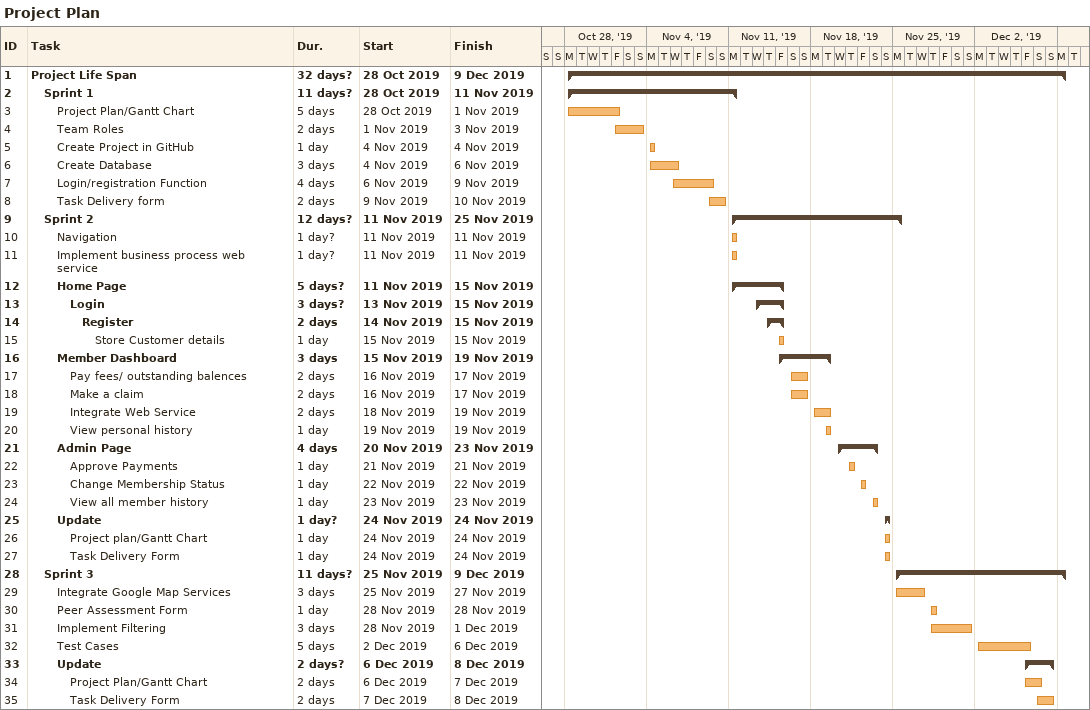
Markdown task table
Project Plan

| ID | Level | Task | Duration | Start | Finish |
|---|---|---|---|---|---|
| 1 | 1 | **Project Life Span** | 32d? | 2019-10-28 | 2019-12-09 |
| 2 | 2 | **Sprint 1** | 11d? | 2019-10-28 | 2019-11-11 |
| 3 | 3 | Project Plan/Gantt Chart | 5d | 2019-10-28 | 2019-11-01 |
| 4 | 3 | Team Roles | 2d | 2019-11-01 | 2019-11-03 |
| 5 | 3 | Create Project in GitHub | 1d | 2019-11-04 | 2019-11-04 |
| 6 | 3 | Create Database | 3d | 2019-11-04 | 2019-11-06 |
| 7 | 3 | Login/registration Function | 4d | 2019-11-06 | 2019-11-09 |
| 8 | 3 | Task Delivery form | 2d | 2019-11-09 | 2019-11-10 |
| 9 | 2 | **Sprint 2** | 12d? | 2019-11-11 | 2019-11-25 |
| 10 | 3 | Navigation | 1d? | 2019-11-11 | 2019-11-11 |
| 11 | 3 | Implement business process web service | 1d? | 2019-11-11 | 2019-11-11 |
| 12 | 3 | **Home Page** | 5d? | 2019-11-11 | 2019-11-15 |
| 13 | 4 | **Login** | 3d? | 2019-11-13 | 2019-11-15 |
| 14 | 5 | **Register** | 2d | 2019-11-14 | 2019-11-15 |
| 15 | 6 | Store Customer details | 1d | 2019-11-15 | 2019-11-15 |
| 16 | 3 | **Member Dashboard** | 3d | 2019-11-15 | 2019-11-19 |
| 17 | 4 | Pay fees/ outstanding balences | 2d | 2019-11-16 | 2019-11-17 |
| 18 | 4 | Make a claim | 2d | 2019-11-16 | 2019-11-17 |
| 19 | 4 | Integrate Web Service | 2d | 2019-11-18 | 2019-11-19 |
| 20 | 4 | View personal history | 1d | 2019-11-19 | 2019-11-19 |
| 21 | 3 | **Admin Page** | 4d | 2019-11-20 | 2019-11-23 |
| 22 | 4 | Approve Payments | 1d | 2019-11-21 | 2019-11-21 |
| 23 | 4 | Change Membership Status | 1d | 2019-11-22 | 2019-11-22 |
| 24 | 4 | View all member history | 1d | 2019-11-23 | 2019-11-23 |
| 25 | 3 | **Update** | 1d? | 2019-11-24 | 2019-11-24 |
| 26 | 4 | Project plan/Gantt Chart | 1d | 2019-11-24 | 2019-11-24 |
| 27 | 4 | Task Delivery Form | 1d | 2019-11-24 | 2019-11-24 |
| 28 | 2 | **Sprint 3** | 11d? | 2019-11-25 | 2019-12-09 |
| 29 | 3 | Integrate Google Map Services | 3d | 2019-11-25 | 2019-11-27 |
| 30 | 3 | Peer Assessment Form | 1d | 2019-11-28 | 2019-11-28 |
| 31 | 3 | Implement Filtering | 3d | 2019-11-28 | 2019-12-01 |
| 32 | 3 | Test Cases | 5d | 2019-12-02 | 2019-12-06 |
| 33 | 3 | **Update** | 2d? | 2019-12-06 | 2019-12-08 |
| 34 | 4 | Project Plan/Gantt Chart | 2d | 2019-12-06 | 2019-12-07 |
| 35 | 4 | Task Delivery Form | 2d | 2019-12-07 | 2019-12-08 |
